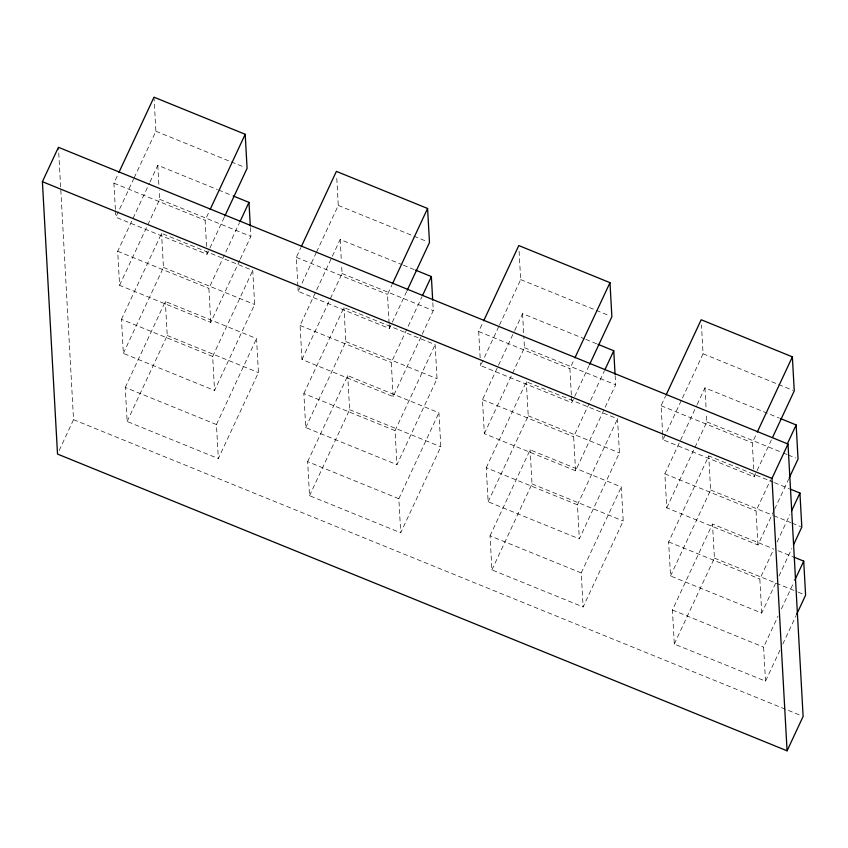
<?xml version="1.0" encoding="UTF-8"?>
<svg xmlns="http://www.w3.org/2000/svg" width="848" height="848" viewBox="0 0 848 848"><rect width="100%" height="100%" fill="white"/><g stroke="black" fill="none" stroke-linecap="round" stroke-linejoin="round"><path stroke-width="0.64" stroke-dasharray="4.24 3.18" d="M115.36 209.361L113.908 183.168L118.37 173.617M224.254 217.289L206.997 254.305L115.805 217.215L133.624 179.002M134.175 177.804L155.894 131.239L154.071 98.495M239.73 260.304L210.77 322.399L119.579 285.31L117.692 251.262L149.428 183.2M149.99 182.002L157.781 165.286L217.364 189.517M119.579 285.31L159.668 199.333L159.159 190.164M59.18 450.5L73.553 419.665L58.438 147.298M121.465 319.357L161.565 233.38L252.757 270.47L254.644 304.517L214.555 390.493L123.363 353.404L121.465 319.357L212.668 356.446L214.555 390.493M123.363 353.404L163.452 267.427L161.565 233.38M125.25 387.451L165.339 301.475L256.541 338.564L258.428 372.611L218.339 458.588L127.136 421.498L125.25 387.451L216.441 424.541L218.339 458.588M206.562 246.45L205.11 220.257L209.562 210.707M127.136 421.498L167.236 335.522L165.339 301.475M210.77 322.399L208.884 288.352L239.507 222.674M240.291 259.117L250.87 236.422L250.361 227.253M212.668 356.446L252.757 270.47M216.441 424.541L256.541 338.564M297.902 286.168L296.302 257.357L300.754 247.807M406.648 291.479L389.391 328.494L298.189 291.405L316.007 253.192M316.569 251.994L338.288 205.428L336.688 176.617M432.819 302.757L433.254 310.612L393.165 396.588L301.973 359.499L300.086 325.452L331.822 257.379M332.374 256.191L340.175 239.475L402.185 264.693M301.973 359.499L329.808 299.789M330.37 298.591L342.062 273.522L341.553 264.353M303.86 393.546L343.949 307.559L435.151 344.659L437.038 378.706L396.949 464.683L305.746 427.593L303.86 393.546L395.051 430.636L396.949 464.683M305.746 427.593L345.846 341.606L343.949 307.559M307.644 461.641L347.733 375.653L438.925 412.753L440.822 446.801L400.722 532.777L309.531 495.688L307.644 461.641L398.836 498.73L400.722 532.777M389.094 323.258L387.494 294.447L391.956 284.896M309.531 495.688L349.62 409.701L347.733 375.653M393.165 396.588L391.278 362.541L421.901 296.864M395.051 430.636L435.151 344.659M398.836 498.73L438.925 412.753M480.148 357.729L478.696 331.547L483.148 321.986M589.042 365.668L571.775 402.683L480.583 365.594L498.953 326.183M499.514 324.985L520.672 279.607L519.071 250.807M615.139 375.632L615.648 384.801L575.559 470.778L484.356 433.688L482.47 399.641L514.217 331.568M514.768 330.381L522.569 313.654L584.579 338.882M484.356 433.688L524.456 347.701L523.799 335.925M486.254 467.736L526.343 381.748L617.535 418.848L619.432 452.896L579.332 538.872L488.141 501.783L486.254 467.736L577.446 504.825L579.332 538.872M488.141 501.783L528.23 415.796L526.343 381.748M490.027 535.83L530.127 449.843L621.319 486.943L623.206 520.99L583.117 606.967L491.925 569.877L490.027 535.83L581.23 572.919L583.117 606.967M571.34 394.829L569.888 368.636L574.34 359.086M491.925 569.877L532.014 483.89L530.127 449.843M575.559 470.778L573.672 436.731L604.295 371.053M577.446 504.825L617.535 418.848M581.23 572.919L621.319 486.943M662.68 434.536L661.08 405.736L665.532 396.175M771.426 439.858L754.169 476.873L662.977 439.783L681.909 399.175M682.46 397.988L703.066 353.796L701.466 324.985M774.097 510.337L757.942 544.967L666.751 507.867L664.864 473.831L696.6 405.757M697.162 404.56L704.953 387.843L779.132 418.011M666.751 507.867L706.84 421.891L706.405 414.036M775.644 583.201L761.727 613.062L670.535 575.962L668.637 541.914L708.737 455.938L773.175 482.152M670.535 575.962L710.624 489.985L708.737 455.938M779.99 650.109L765.511 681.156L674.308 644.056L672.422 610.009L712.511 524.032L773.312 548.762M753.734 469.018L752.282 442.826L756.734 433.275M674.308 644.056L714.408 558.079L712.511 524.032M757.942 544.967L756.056 510.92L770.535 479.873M774.648 509.139L788.576 479.29M761.727 613.062L759.84 579.014L773.758 549.154M777.097 541.999L789.912 514.524M778.994 576.046L791.799 548.571M765.511 681.156L763.613 647.109L778.093 616.061M781.432 608.896L793.686 582.618M782.768 644.13L796.134 615.478M155.894 131.239L230.062 161.406M231.281 161.904L244.659 167.342M338.288 205.428L427.042 241.532M520.672 279.607L609.436 315.721M703.066 353.796L793.039 390.398M218.583 190.016L231.96 195.453M403.404 265.191L414.343 269.643M585.788 339.38L596.738 343.832M159.668 199.333L250.87 236.422M342.062 273.522L433.254 310.612M524.456 347.701L615.648 384.801M706.84 421.891L782.238 452.556M783.446 453.055L787.092 454.539M788.311 455.026L795.604 457.994M113.908 183.168L205.11 220.257M296.302 257.357L387.494 294.447M478.696 331.547L569.888 368.636M661.08 405.736L752.282 442.826M774.394 482.65L788.99 488.586M163.452 267.427L254.644 304.517M345.846 341.606L437.038 378.706M528.23 415.796L619.432 452.896M710.624 489.985L772.634 515.213M773.853 515.701L790.877 522.633M792.096 523.121L800.607 526.587M117.692 251.262L208.884 288.352M300.086 325.452L391.278 362.541M482.47 399.641L573.672 436.731M664.864 473.831L756.056 510.92M778.178 550.744L792.763 556.68M167.236 335.522L258.428 372.611M349.62 409.701L440.822 446.801M532.014 483.89L623.206 520.99M714.408 558.079L797.088 591.713M798.307 592.211L803.173 594.183M668.637 541.914L759.84 579.014M672.422 610.009L763.613 647.109M73.553 419.665L801.89 715.924M754.02 474.255L754.169 476.873M704.953 387.843L706.119 408.8M662.754 435.851L662.977 439.783M571.414 396.133L571.775 402.683M522.569 313.654L523.725 334.61M480.434 362.976L480.583 365.594M389.168 324.572L389.391 328.494M340.175 239.475L341.267 259.117M297.977 287.472L298.189 291.405M206.848 251.686L206.997 254.305M157.781 165.286L158.873 184.928M115.434 210.664L115.805 217.215"/><path stroke-width="1.27" d="M42.4 181.684L58.438 147.298L788.004 444.045L803.12 716.422L787.082 750.809L57.516 454.062L42.4 181.684L771.966 478.431L787.082 750.809M118.921 172.42L154.007 97.191L245.199 134.281L247.086 168.328L224.815 216.092M210.113 209.509L245.199 134.281M240.069 221.487L248.983 202.375L233.168 195.952M301.316 246.609L336.391 171.381L427.593 208.47L429.48 242.517L407.21 290.281M392.507 283.698L427.593 208.47M422.463 295.666L431.367 276.565L415.562 270.13M483.699 320.798L518.785 245.56L609.977 282.66L611.874 316.707L589.593 364.47M574.902 357.888L609.977 282.66M604.847 369.855L613.761 350.754L597.957 344.32M666.093 394.988L701.179 319.749L792.371 356.849L794.258 390.896L772.539 437.462M757.285 432.077L792.371 356.849M787.241 444.045L796.155 424.943L780.34 418.509M771.966 478.431L788.004 444.045M789.128 478.092L798.042 458.991L796.155 424.943M791.576 510.941L799.929 493.038L790.198 489.073M793.463 544.988L801.816 527.085L799.929 493.038M794.799 580.233L803.713 561.132L793.982 557.168M796.685 614.281L805.6 595.179L803.713 561.132M613.761 350.754L615.065 374.328M431.367 276.565L432.681 300.139M248.983 202.375L250.287 225.95"/></g></svg>
